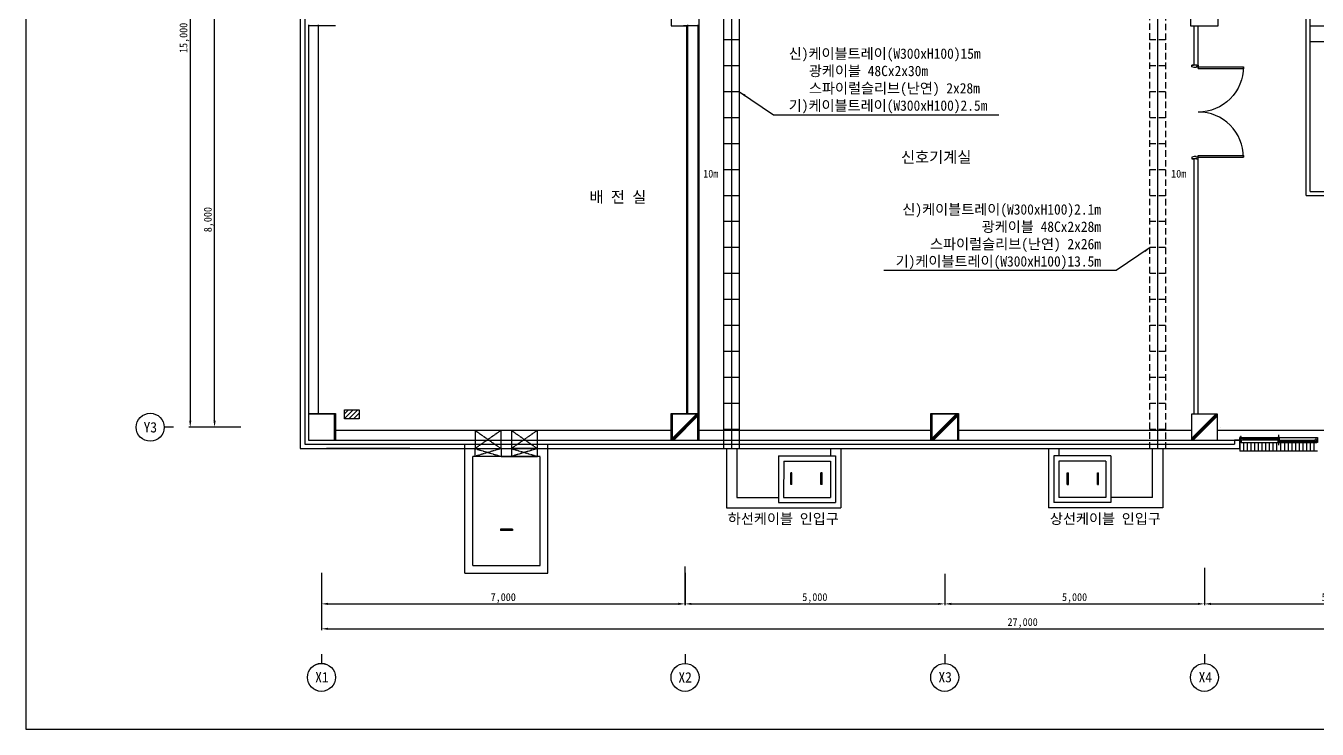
# Model space of a CAD drawing. Header units: millimetres. Extents: x 89299 to 129099, y -68303 to -37058.
# Drawn here: x 89299 to 114162, y -68303 to -54757 of the extents above; entities that cross this region are included whole.
import ezdxf
from ezdxf.enums import TextEntityAlignment as Align

# ---------------------------------------------------------------- set-up
doc = ezdxf.new("R2010")
doc.units = ezdxf.units.MM
doc.linetypes.add('HIDDEN', pattern=[0.375, 0.25, -0.125])
doc.linetypes.add('HIDDEN2', pattern=[0.1875, 0.125, -0.0625])
for name, color, linetype in [('TT-CABL', 4, 'Continuous'), ('TT-TRAY', 4, 'Continuous'), ('TZ-BASE', 253, 'Continuous'), ('TZ-DIMS', 1, 'Continuous'), ('TZ-LEAL', 1, 'Continuous'), ('TZ-LEAT', 3, 'Continuous'), ('TZ-TEX2', 3, 'Continuous')]:
    doc.layers.add(name, color=color, linetype=linetype)
doc.layers.add('TX-PAPR', color=2, linetype='Continuous', plot=False)
doc.styles.get("Standard").update_dxf_attribs({"font": 'GulimChe.ttf'})
doc.linetypes.add('BATTINB', pattern='A,0,-0.0025,[134,GulimChe.ttf,S=0.0025,R=0,X=-0.0025,Y=0.01],-0.005,[134,GulimChe.ttf,S=0.0025,R=180,X=0.0025,Y=0.01],-0.0025', length=0.01)
doc.dimstyles.new('D50', dxfattribs={"dimscale": 50, "dimtxt": 3, "dimasz": 2.5, "dimexe": 0.5, "dimexo": 0.5, "dimgap": 0.5, "dimtad": 1, "dimdec": 0, "dimzin": 1, "dimdsep": 46, "dimlunit": 6, "dimtxsty": 'Standard', "dimcen": 1, "dimclrd": 1, "dimclre": 1, "dimclrt": 3, "dimadec": 0, "dimazin": 0, "dimtfac": 1, "dimtdec": 0, "dimtix": 1, "dimtmove": 2, "dimatfit": 3, "dimfxl": 0, "dimtvp": 2, "dimlwd": -1, "dimlwe": -1, "dimarcsym": 0})

# ---------------------------------------------------------------- blocks, each defined once
blk = doc.blocks.new('*D11')
at = {"layer": 'DEFPOINTS', "color": 0, "ltscale": 0.1}
for p in [(111990, -65172), (116990, -65172), (116990, -65890)]:
    blk.add_point(p, dxfattribs=at)
at = {"layer": 'TZ-DIMS', "color": 1, "ltscale": 0.1}
for p, q in [((111990, -65197), (111990, -65915)), ((116990, -65197), (116990, -65915)), ((112115, -65890), (116865, -65890))]:
    blk.add_line(p, q, dxfattribs=at)
for points in [[(112115, -65869), (112115, -65911), (111990, -65890)], [(116865, -65869), (116865, -65911), (116990, -65890)]]:
    blk.add_solid(points, dxfattribs=at)
at = {"layer": 'TZ-DIMS', "color": 3, "ltscale": 0.1, "insert": (114490, -65779), "char_height": 150, "attachment_point": 5}
blk.add_mtext('5,000', dxfattribs=at)
blk = doc.blocks.new('*D12')
at = {"layer": 'DEFPOINTS', "color": 0, "ltscale": 0.1}
for p in [(101990, -65143), (106990, -65284), (106990, -65890)]:
    blk.add_point(p, dxfattribs=at)
at = {"layer": 'TZ-DIMS', "color": 1, "ltscale": 0.1}
for p, q in [((101990, -65168), (101990, -65915)), ((106990, -65309), (106990, -65915)), ((102115, -65890), (106865, -65890))]:
    blk.add_line(p, q, dxfattribs=at)
for points in [[(102115, -65869), (102115, -65911), (101990, -65890)], [(106865, -65869), (106865, -65911), (106990, -65890)]]:
    blk.add_solid(points, dxfattribs=at)
at = {"layer": 'TZ-DIMS', "color": 3, "ltscale": 0.1, "insert": (104490, -65779), "char_height": 150, "attachment_point": 5}
blk.add_mtext('5,000', dxfattribs=at)
blk = doc.blocks.new('*D13')
at = {"layer": 'DEFPOINTS', "color": 0, "ltscale": 0.1}
for p in [(106990, -65284), (111990, -65172), (111990, -65890)]:
    blk.add_point(p, dxfattribs=at)
at = {"layer": 'TZ-DIMS', "color": 1, "ltscale": 0.1}
for p, q in [((106990, -65309), (106990, -65915)), ((111990, -65197), (111990, -65915)), ((107115, -65890), (111865, -65890))]:
    blk.add_line(p, q, dxfattribs=at)
for points in [[(107115, -65869), (107115, -65911), (106990, -65890)], [(111865, -65869), (111865, -65911), (111990, -65890)]]:
    blk.add_solid(points, dxfattribs=at)
at = {"layer": 'TZ-DIMS', "color": 3, "ltscale": 0.1, "insert": (109490, -65779), "char_height": 150, "attachment_point": 5}
blk.add_mtext('5,000', dxfattribs=at)
blk = doc.blocks.new('*D14')
at = {"layer": 'DEFPOINTS', "color": 0, "ltscale": 0.1}
for p in [(111991, -65264), (116991, -65264), (116991, -65890)]:
    blk.add_point(p, dxfattribs=at)
at = {"layer": 'TZ-DIMS', "color": 1, "ltscale": 0.1}
for p, q in [((111991, -65289), (111991, -65915)), ((116991, -65289), (116991, -65915)), ((112116, -65890), (116866, -65890))]:
    blk.add_line(p, q, dxfattribs=at)
for points in [[(112116, -65869), (112116, -65911), (111991, -65890)], [(116866, -65869), (116866, -65911), (116991, -65890)]]:
    blk.add_solid(points, dxfattribs=at)
at = {"layer": 'TZ-DIMS', "color": 3, "ltscale": 0.1, "insert": (114491, -65779), "char_height": 150, "attachment_point": 5}
blk.add_mtext('5,000', dxfattribs=at)
blk = doc.blocks.new('*D16')
at = {"layer": 'DEFPOINTS', "color": 0, "ltscale": 0.1}
for p in [(94991, -65264), (121991, -65264), (121991, -66370)]:
    blk.add_point(p, dxfattribs=at)
at = {"layer": 'TZ-DIMS', "color": 1, "ltscale": 0.1}
for p, q in [((94991, -65289), (94991, -66395)), ((121991, -65289), (121991, -66395)), ((95116, -66370), (121866, -66370))]:
    blk.add_line(p, q, dxfattribs=at)
for points in [[(95116, -66349), (95116, -66391), (94991, -66370)], [(121866, -66349), (121866, -66391), (121991, -66370)]]:
    blk.add_solid(points, dxfattribs=at)
at = {"layer": 'TZ-DIMS', "color": 3, "ltscale": 0.1, "insert": (108491, -66259), "char_height": 150, "attachment_point": 5}
blk.add_mtext('27,000', dxfattribs=at)
blk = doc.blocks.new('*D24')
at = {"layer": 'DEFPOINTS', "color": 0, "ltscale": 0.1}
for p in [(94991, -65264), (101991, -65264), (101991, -65890)]:
    blk.add_point(p, dxfattribs=at)
at = {"layer": 'TZ-DIMS', "color": 1, "ltscale": 0.1}
for p, q in [((94991, -65289), (94991, -65915)), ((101991, -65289), (101991, -65915)), ((95116, -65890), (101866, -65890))]:
    blk.add_line(p, q, dxfattribs=at)
for points in [[(95116, -65869), (95116, -65911), (94991, -65890)], [(101866, -65869), (101866, -65911), (101991, -65890)]]:
    blk.add_solid(points, dxfattribs=at)
at = {"layer": 'TZ-DIMS', "color": 3, "ltscale": 0.1, "insert": (98491, -65779), "char_height": 150, "attachment_point": 5}
blk.add_mtext('7,000', dxfattribs=at)
blk = doc.blocks.new('*D3')
at = {"layer": 'DEFPOINTS', "color": 0, "ltscale": 0.1}
for p in [(92932, -54489), (93466, -54489), (93466, -62489)]:
    blk.add_point(p, dxfattribs=at)
at = {"layer": 'TZ-DIMS', "color": 1, "ltscale": 0.1}
for p, q in [((93441, -54489), (92907, -54489)), ((92932, -62364), (92932, -54614)), ((93441, -62489), (92907, -62489))]:
    blk.add_line(p, q, dxfattribs=at)
for points in [[(92912, -54614), (92953, -54614), (92932, -54489)], [(92912, -62364), (92953, -62364), (92932, -62489)]]:
    blk.add_solid(points, dxfattribs=at)
at = {"layer": 'TZ-DIMS', "color": 3, "ltscale": 0.1, "insert": (92821, -58489), "char_height": 150, "attachment_point": 5, "rotation": 90}
blk.add_mtext('8,000', dxfattribs=at)
blk = doc.blocks.new('*D5')
at = {"layer": 'DEFPOINTS', "color": 0, "ltscale": 0.1}
for p in [(93266, -47489), (92464, -62489), (93266, -62489)]:
    blk.add_point(p, dxfattribs=at)
at = {"layer": 'TZ-DIMS', "color": 1, "ltscale": 0.1}
for p, q in [((93241, -47489), (92439, -47489)), ((92464, -47614), (92464, -62364)), ((93241, -62489), (92439, -62489))]:
    blk.add_line(p, q, dxfattribs=at)
for points in [[(92444, -47614), (92485, -47614), (92464, -47489)], [(92444, -62364), (92485, -62364), (92464, -62489)]]:
    blk.add_solid(points, dxfattribs=at)
at = {"layer": 'TZ-DIMS', "color": 3, "ltscale": 0.1, "insert": (92353, -54989), "char_height": 150, "attachment_point": 5, "rotation": 90}
blk.add_mtext('15,000', dxfattribs=at)
blk = doc.blocks.new('*D6')
at = {"layer": 'DEFPOINTS', "color": 0, "ltscale": 0.1}
for p in [(94991, -65264), (101990, -65264), (101990, -65890)]:
    blk.add_point(p, dxfattribs=at)
at = {"layer": 'TZ-DIMS', "color": 1, "ltscale": 0.1}
for p, q in [((94991, -65289), (94991, -65915)), ((101990, -65289), (101990, -65915)), ((95116, -65890), (101865, -65890))]:
    blk.add_line(p, q, dxfattribs=at)
for points in [[(95116, -65869), (95116, -65911), (94991, -65890)], [(101865, -65869), (101865, -65911), (101990, -65890)]]:
    blk.add_solid(points, dxfattribs=at)
at = {"layer": 'TZ-DIMS', "color": 3, "ltscale": 0.1, "insert": (98490, -65779), "char_height": 150, "attachment_point": 5}
blk.add_mtext('7,000', dxfattribs=at)

msp = doc.modelspace()

# ---------------------------------------------------------------- hatches: boundary and pattern name
at = {"layer": 'TZ-BASE', "ltscale": 0.1}
h = msp.add_hatch(dxfattribs=at)
h.set_pattern_fill('ANSI31', color=256, scale=20, angle=270, style=0)
h.set_pattern_definition([(225, (85131.814, -36611.434), (-44.90128, 44.90128), [])])
h.paths.add_polyline_path([(95714.8, -62154.3), (95714.8, -62323.6), (95434.1, -62323.6), (95434.1, -62154.3)])
at = {"layer": 'TZ-BASE', "linetype": 'BATTINB'}
h = msp.add_hatch(dxfattribs=at)
h.set_pattern_fill('_U', color=256, scale=2, angle=225, style=0, double=1, pattern_type=0)
h.set_pattern_definition([(45, (-715383.158, 922911.1484), (-1.4142135624, 1.4142135624), []), (135, (-715383.158, 922911.1484), (-1.4142135624, -1.4142135624), [])])
edge = h.paths.add_edge_path()
edge.add_line((112683.6, -62683.6), (112699.5, -62683.6))
edge.add_arc((112709.8, -62675.4), 13.2, 181.63491, 218.57879, ccw=False)
edge.add_arc((112709.2, -62675.5), 12.6, 140.53213, 181.48929, ccw=False)
edge.add_line((112699.5, -62667.5), (112683.6, -62667.5))
edge.add_line((112683.6, -62667.5), (112683.6, -62683.6))

# ---------------------------------------------------------------- linework, layer by layer
at = {"layer": 'TT-CABL'}
msp.add_lwpolyline([(102890, -62898.6), (102890, -50378.6), (111090.6, -50378.6), (111090.6, -62898.6)], dxfattribs=at)
at = {"layer": 'TT-TRAY'}
for points in [[(102740, -62898.6), (102740, -50228.6), (104922.6, -50228.6)], [(103040, -62898.6), (103040, -50528.6), (104922.6, -50528.6)], [(103040, -55028.6), (102740, -55028.6)], [(103040, -55528.6), (102740, -55528.6)], [(103040, -56028.6), (102740, -56028.6)], [(103040, -56528.6), (102740, -56528.6)], [(103040, -57028.6), (102740, -57028.6)], [(103040, -57528.6), (102740, -57528.6)], [(103040, -58028.6), (102740, -58028.6)], [(103040, -58528.6), (102740, -58528.6)], [(103040, -59028.6), (102740, -59028.6)], [(103040, -59528.6), (102740, -59528.6)], [(103040, -60028.6), (102740, -60028.6)], [(103040, -60528.6), (102740, -60528.6)], [(103040, -61028.6), (102740, -61028.6)], [(103040, -61528.6), (102740, -61528.6)], [(103040, -62028.6), (102740, -62028.6)], [(103040, -62528.6), (102740, -62528.6)]]:
    msp.add_lwpolyline(points, dxfattribs=at)
at = {"layer": 'TT-TRAY', "linetype": 'HIDDEN2', "ltscale": 1000}
for points in [[(110940.6, -62898.6), (110940.6, -53028.6)], [(111240.6, -53028.6), (111240.6, -62898.6)], [(111240.6, -55028.6), (110940.6, -55028.6)], [(111240.6, -55528.6), (110940.6, -55528.6)], [(111240.6, -56028.6), (110940.6, -56028.6)], [(111240.6, -56528.6), (110940.6, -56528.6)], [(111240.6, -57028.6), (110940.6, -57028.6)], [(111240.6, -57528.6), (110940.6, -57528.6)], [(111240.6, -58028.6), (110940.6, -58028.6)], [(111240.6, -58528.6), (110940.6, -58528.6)], [(111240.6, -59028.6), (110940.6, -59028.6)], [(111240.6, -59528.6), (110940.6, -59528.6)], [(111240.6, -60028.6), (110940.6, -60028.6)], [(111240.6, -60528.6), (110940.6, -60528.6)], [(111240.6, -61028.6), (110940.6, -61028.6)], [(111240.6, -61528.6), (110940.6, -61528.6)], [(111240.6, -62028.6), (110940.6, -62028.6)], [(111240.6, -62528.6), (110940.6, -62528.6)]]:
    msp.add_lwpolyline(points, dxfattribs=at)
at = {"layer": 'TX-PAPR'}
msp.add_lwpolyline([(89298.8, -68303.4), (129098.8, -68303.4), (129098.8, -42503.4), (89298.8, -42503.4)], close=True, dxfattribs=at)
at = {"layer": 'TZ-BASE'}
for p, q in [((94582.3, -47078.6), (94582.3, -62898.6)), ((94672.3, -47168.6), (94672.3, -62814.6)), ((94740, -54738.9), (94740, -62238.9)), ((102040.3, -54738.9), (102040.6, -62238.6)), ((102240.3, -54738.9), (102240.3, -62238.6)), ((94582, -55639), (94582, -62898.9)), ((94672, -55739), (94672, -62808.9)), ((94931, -55771.9), (94930.7, -55771.9)), ((112298.6, -62494.8), (112298.6, -62495.1)), ((113420.6, -62833.6), (113420.6, -62633.6)), ((94582.8, -62898.6), (112670.6, -62898.6)), ((94672.3, -62814.6), (112570.6, -62814.6)), ((95240.3, -62738.6), (112670.6, -62738.6)), ((112570.6, -62738.6), (112570.6, -62814.6)), ((112670.6, -62738.6), (112670.6, -62898.6)), ((112670.6, -62848.6), (112670.6, -62948.6)), ((112687.9, -62683.6), (114140.6, -62683.6)), ((112691.2, -62688.4), (112691.2, -62728.4)), ((112691.2, -62688.4), (112729.2, -62688.4)), ((112691.2, -62728.4), (112729.2, -62728.4)), ((112700.5, -62783.6), (114153.1, -62783.6)), ((112729.2, -62703.7), (112723.7, -62705.5)), ((112723.7, -62712), (112723.7, -62705.5)), ((112729.2, -62713.7), (112723.7, -62712)), ((113406.5, -62706.7), (112725.7, -62706.7)), ((112725.7, -62710.7), (112725.7, -62706.7)), ((113406.5, -62710.7), (112725.7, -62710.7)), ((112729.2, -62688.4), (113403, -62688.4)), ((112729.2, -62688.4), (112729.2, -62703.7)), ((112729.2, -62702.9), (112732, -62704.3)), ((112729.2, -62714.5), (112732, -62713.2)), ((112729.2, -62713.7), (112729.2, -62728.4)), ((112729.2, -62728.4), (113403, -62728.4)), ((112732, -62704.3), (112732.5, -62705.3)), ((112732, -62713.2), (112732.5, -62712.2)), ((112732.5, -62705.3), (112733, -62706.7)), ((112732.5, -62712.2), (112733, -62710.7)), ((112745.6, -62783.6), (112745.6, -62948.6)), ((112815.6, -62783.6), (112815.6, -62948.6)), ((112885.6, -62783.6), (112885.6, -62948.6)), ((112955.6, -62783.6), (112955.6, -62948.6)), ((113025.6, -62783.6), (113025.6, -62948.6)), ((113095.6, -62783.6), (113095.6, -62948.6)), ((113165.6, -62783.6), (113165.6, -62948.6)), ((113235.6, -62783.6), (113235.6, -62948.6)), ((113305.6, -62783.6), (113305.6, -62948.6)), ((113375.6, -62783.6), (113375.6, -62948.6)), ((113399.8, -62705.3), (113399.2, -62706.7)), ((113399.8, -62712.2), (113399.2, -62710.7)), ((113400.3, -62704.3), (113399.8, -62705.3)), ((113400.3, -62713.2), (113399.8, -62712.2)), ((113403, -62702.9), (113400.3, -62704.3)), ((113403, -62714.5), (113400.3, -62713.2)), ((113403, -62703.7), (113403, -62688.4)), ((113438, -62688.4), (113403, -62688.4)), ((113403, -62703.7), (113408.6, -62705.5)), ((113403, -62713.7), (113408.6, -62712)), ((113403, -62728.4), (113403, -62713.7)), ((113438, -62728.4), (113403, -62728.4)), ((113403, -62738.9), (113403, -62778.9)), ((113403, -62738.9), (113438, -62738.9)), ((113403, -62778.9), (113438, -62778.9)), ((113406.5, -62710.7), (113406.5, -62706.7)), ((113408.6, -62712), (113408.6, -62705.5)), ((113438, -62753.5), (113432.5, -62755.3)), ((113432.5, -62755.3), (113432.5, -62761.7)), ((113438, -62763.5), (113432.5, -62761.7)), ((113434.6, -62756.5), (113434.6, -62760.5)), ((113434.6, -62756.5), (114115.4, -62756.5)), ((113434.6, -62760.5), (114115.4, -62760.5)), ((113438, -62728.4), (113438, -62688.4)), ((113438, -62738.9), (113438, -62753.5)), ((113438, -62738.9), (114111.9, -62738.9)), ((113438, -62752.7), (113440.8, -62754.1)), ((113438, -62764.3), (113440.8, -62762.9)), ((113438, -62763.5), (113438, -62778.9)), ((113438, -62778.9), (114111.9, -62778.9)), ((113440.8, -62754.1), (113441.3, -62755.1)), ((113440.8, -62762.9), (113441.3, -62761.9)), ((113441.3, -62755.1), (113441.9, -62756.5)), ((113441.3, -62761.9), (113441.9, -62760.5)), ((113455.6, -62783.6), (113455.6, -62948.6)), ((113535.6, -62783.6), (113535.6, -62948.6)), ((113605.6, -62783.6), (113605.6, -62948.6)), ((113675.6, -62783.6), (113675.6, -62948.6)), ((113745.6, -62783.6), (113745.6, -62948.6)), ((113815.6, -62783.6), (113815.6, -62948.6)), ((113885.6, -62783.6), (113885.6, -62948.6)), ((113955.6, -62783.6), (113955.6, -62948.6)), ((114025.6, -62783.6), (114025.6, -62948.6)), ((114095.6, -62783.6), (114095.6, -62948.6)), ((114108.6, -62755.1), (114108.1, -62756.5)), ((114108.6, -62761.9), (114108.1, -62760.5)), ((114109.1, -62754.1), (114108.6, -62755.1)), ((114109.1, -62762.9), (114108.6, -62761.9)), ((114111.9, -62752.7), (114109.1, -62754.1)), ((114111.9, -62764.3), (114109.1, -62762.9)), ((114149.9, -62738.9), (114111.9, -62738.9)), ((114111.9, -62753.5), (114111.9, -62738.9)), ((114111.9, -62753.5), (114117.4, -62755.3)), ((114111.9, -62763.5), (114117.4, -62761.7)), ((114111.9, -62778.9), (114111.9, -62763.5)), ((114149.9, -62778.9), (114111.9, -62778.9)), ((114115.4, -62756.5), (114115.4, -62760.5)), ((114117.4, -62755.3), (114117.4, -62761.7)), ((114149.9, -62778.9), (114149.9, -62738.9)), ((114170.6, -62948.6), (112670.6, -62948.6)), ((98666.2, -64453.4), (98435.9, -64453.4)), ((98666.2, -64453.4), (98435.9, -64453.4)), ((98435.9, -64453.4), (98435.9, -64476.2)), ((98435.9, -64453.4), (98435.9, -64476.2)), ((98666.2, -64476.2), (98435.9, -64476.2)), ((98666.2, -64476.2), (98435.9, -64476.2)), ((98666.2, -64453.4), (98666.2, -64476.2)), ((98666.2, -64453.4), (98666.2, -64476.2))]:
    msp.add_line(p, q, dxfattribs=at)
at = {"layer": 'TZ-BASE', "ltscale": 0.1}
for p, q in [((113952.6, -58026.6), (113952.6, -54038.6)), ((114028.6, -57950.6), (114028.6, -54038.6)), ((111795.3, -55516.5), (111795.3, -54756.6)), ((111871.3, -55581.5), (111871.3, -54756.6)), ((114028.6, -54756.6), (121490.6, -54756.6)), ((114028.6, -55056.6), (114528.6, -55056.6)), ((111846.3, -55516.5), (111751.3, -55516.5)), ((111795.3, -55561.5), (111795.3, -55546.5)), ((111846.3, -57316.5), (111751.3, -57316.5)), ((111795.3, -62238.6), (111795.3, -57316.5)), ((111871.3, -62238.6), (111871.3, -57286.5)), ((113952.6, -58026.6), (122050.4, -58026.6)), ((114028.6, -57950.6), (122050.4, -57950.6)), ((106740.6, -62738.6), (106740.6, -62548.6)), ((96690, -62898.9), (95090, -62898.9)), ((97748.4, -65298.9), (97748.4, -62808.9)), ((99351, -65298.9), (99351, -62808.9)), ((112670.6, -62738.6), (112570.6, -62738.6)), ((112570.6, -62738.6), (112570.6, -62814.6)), ((112670.6, -62898.6), (112670.6, -62738.6)), ((97750.8, -65298.9), (99351, -65298.9))]:
    msp.add_line(p, q, dxfattribs=at)
at = {"layer": 'TZ-BASE', "linetype": 'BATTINB'}
for p, q in [((102258.3, -54220.9), (102258.3, -54756.9)), ((102258.3, -54220.9), (102258.3, -54756.9)), ((95258, -54756.9), (94740, -54756.9)), ((94929.6, -54738.6), (94929.6, -62220.6)), ((101722.6, -54756.9), (102022.6, -54756.9)), ((102258.3, -54756.9), (101958.6, -54756.9)), ((102022.6, -62220.6), (102022.6, -54756.9)), ((102258.6, -54756.9), (102258.6, -62493.6)), ((94740, -62220.6), (95260.3, -62220.6)), ((95258.3, -62220.6), (95258.3, -62738.6)), ((101722.3, -62738.6), (101722.3, -62220.6)), ((101722.3, -62220.6), (102258.3, -62220.6)), ((102240.3, -62238.6), (101740.3, -62738.6)), ((102208.5, -62238.6), (101740.3, -62706.8)), ((102240.3, -62270.4), (101772.1, -62738.6)), ((102258.3, -62220.6), (102258.3, -62738.6)), ((106722.6, -62738.6), (106722.6, -62220.6)), ((106722.6, -62220.6), (107258.6, -62220.6)), ((107240.6, -62238.6), (106740.6, -62738.6)), ((107208.8, -62238.6), (106740.6, -62706.8)), ((107240.6, -62270.4), (106772.4, -62738.6)), ((107258.6, -62220.6), (107258.6, -62738.6)), ((112240.6, -62238.6), (111740.6, -62738.6)), ((112208.8, -62238.6), (111740.6, -62706.8)), ((112240.6, -62270.4), (111772.4, -62738.6)), ((101740.3, -62548.6), (95258.3, -62548.6)), ((106740.6, -62548.6), (102240.3, -62548.6)), ((111740.6, -62548.6), (107240.6, -62548.6)), ((115017.9, -62548.6), (112240.6, -62548.6)), ((102790, -62898.9), (102790, -64038.9)), ((102990, -62898.9), (102990, -63838.9)), ((104790, -62898.9), (104790, -63038.9)), ((104990, -62898.9), (104990, -64038.9)), ((108990.6, -62898.6), (108990.6, -64038.6)), ((109190.6, -62898.6), (109190.6, -63038.6)), ((110990.6, -63838.6), (110990.6, -62898.6)), ((111190.6, -62898.6), (111190.6, -64038.6)), ((98448.3, -63048.9), (98648.3, -63048.9)), ((103790, -63038.9), (103790, -63938.9)), ((103790, -63038.9), (104890, -63038.9)), ((103890, -63138.5), (103889.7, -63838.9)), ((103890, -63138.5), (104790, -63138.5)), ((104790, -63138.5), (104789.7, -63838.9)), ((104890, -63038.9), (104890, -63938.9)), ((110190.6, -63038.6), (109090.6, -63038.6)), ((109090.6, -63038.6), (109090.6, -63938.6)), ((110090.6, -63138.3), (109190.6, -63138.3)), ((109190.6, -63138.3), (109190.6, -63838.6)), ((110090.6, -63138.3), (110090.6, -63838.6)), ((110190.6, -63038.6), (110190.6, -63938.6)), ((104026.4, -63593.1), (104026.4, -63365.8)), ((104049.1, -63365.8), (104026.4, -63365.8)), ((104049.1, -63593.1), (104049.1, -63365.8)), ((104608.2, -63593.1), (104608.2, -63365.8)), ((104630.9, -63365.8), (104608.2, -63365.8)), ((104630.9, -63593.1), (104630.9, -63365.8)), ((109349.7, -63592.8), (109349.7, -63365.5)), ((109349.7, -63365.5), (109372.4, -63365.5)), ((109372.4, -63592.8), (109372.4, -63365.5)), ((109931.5, -63592.8), (109931.5, -63365.5)), ((109931.5, -63365.5), (109954.2, -63365.5)), ((109954.2, -63592.8), (109954.2, -63365.5)), ((104049.1, -63593.1), (104026.4, -63593.1)), ((104630.9, -63593.1), (104608.2, -63593.1)), ((109349.7, -63592.8), (109372.4, -63592.8)), ((109931.5, -63592.8), (109954.2, -63592.8)), ((102990, -63838.9), (103790, -63838.9)), ((103889.7, -63838.9), (104789.7, -63838.9)), ((110090.6, -63838.6), (109190.6, -63838.6)), ((110990.6, -63838.6), (110190.6, -63838.6)), ((102790, -64038.9), (104990, -64038.9)), ((103790, -63938.9), (104890, -63938.9)), ((111190.6, -64038.6), (108990.6, -64038.6)), ((110190.6, -63938.6), (109090.6, -63938.6))]:
    msp.add_line(p, q, dxfattribs=at)
at = {"layer": 'TZ-BASE', "linetype": 'HIDDEN', "ltscale": 8}
for p, q in [((98448.3, -62548.6), (97948.3, -62898.9)), ((97948.3, -62548.6), (98448.3, -62898.9)), ((99148.3, -62548.6), (98648.3, -62898.9)), ((98648.3, -62548.6), (99148.3, -62898.9)), ((97948.3, -62898.9), (98448.3, -63048.9)), ((98448.3, -62898.9), (97948.3, -63048.9)), ((99148.3, -62898.9), (98648.3, -63048.9)), ((98648.3, -62898.9), (99148.3, -63048.9))]:
    msp.add_line(p, q, dxfattribs=at)
at = {"layer": 'TZ-BASE', "linetype": 'BATTINB'}
msp.add_lwpolyline([(101722.3, -47446.6), (101722.3, -47756.6), (102022.6, -47756.6), (102022.6, -54220.9), (101722.6, -54220.9), (101722.6, -54756.9)], dxfattribs=at)
msp.add_lwpolyline([(111722.6, -54220.6), (111722.6, -54756.6), (112258.6, -54756.6), (112258.6, -54220.6)], close=True, dxfattribs=at)
at = {"layer": 'TZ-BASE', "ltscale": 0.1}
for points in [[(111841.3, -55516.5), (111871.3, -55516.5), (111871.3, -55546.5), (111831.3, -55546.5), (111831.3, -55561.5), (111791.3, -55561.5), (111751.3, -55546.5), (111751.3, -55516.5), (111781.3, -55516.5)], [(111871.3, -55546.5), (111871.3, -55581.5), (112741.3, -55581.5), (112741.3, -55546.5)], [(111841.3, -57316.5), (111871.3, -57316.5), (111871.3, -57286.5), (111831.3, -57286.5), (111831.3, -57271.5), (111791.3, -57271.5), (111751.3, -57286.5), (111751.3, -57316.5), (111781.3, -57316.5)], [(111871.3, -57286.5), (111871.3, -57251.5), (112741.3, -57251.5), (112741.3, -57286.5)]]:
    msp.add_lwpolyline(points, dxfattribs=at)
for points in [[(111871.3, -55546.5), (112741.3, -55546.5, -0.4142136), (111871.3, -56416.5, -0.4142136)], [(111871.3, -57286.5), (112741.3, -57286.5, 0.4142136), (111871.3, -56416.5, 0.4142136)]]:
    msp.add_lwpolyline(points, format="xyb", dxfattribs=at)
msp.add_lwpolyline([(95714.8, -62323.6), (95434.1, -62323.6), (95434.1, -62154.3), (95714.8, -62154.3)], close=True, dxfattribs=at)
at = {"layer": 'TZ-BASE'}
for points in [[(94740.3, -62738.6), (95240.3, -62738.6), (95240.3, -62238.6), (94740.3, -62238.6)], [(101740.3, -62738.6), (102240.3, -62738.6), (102240.3, -62238.6), (101740.3, -62238.6)], [(106740.6, -62738.6), (107240.6, -62738.6), (107240.6, -62238.6), (106740.6, -62238.6)], [(111740.6, -62738.6), (112240.6, -62738.6), (112240.6, -62238.6), (111740.6, -62238.6)], [(112670.6, -62683.6), (112688, -62683.6), (112688, -62732.6), (112700.6, -62732.6), (112700.6, -62734.7), (112700.6, -62783.6), (112670.6, -62783.6)], [(114170.6, -62783.6), (114153.1, -62783.6), (114153.1, -62734.6), (114140.6, -62734.6), (114140.6, -62732.5), (114140.6, -62683.6), (114170.6, -62683.6)]]:
    msp.add_lwpolyline(points, close=True, dxfattribs=at)
at = {"layer": 'TZ-BASE', "linetype": 'HIDDEN', "ltscale": 5}
for points in [[(97948.3, -62898.9), (98448.3, -62898.9), (98448.3, -62548.6), (97948.3, -62548.6)], [(98648.3, -62898.9), (99148.3, -62898.9), (99148.3, -62548.6), (98648.3, -62548.6)], [(98448.3, -63048.9), (97948.3, -63048.9), (97948.3, -62898.9), (98448.3, -62898.9)], [(98648.3, -63048.9), (99148.3, -63048.9), (99148.3, -62898.9), (98648.3, -62898.9)]]:
    msp.add_lwpolyline(points, close=True, dxfattribs=at)
at = {"layer": 'TZ-BASE', "linetype": 'BATTINB'}
msp.add_lwpolyline([(112683.6, -62683.6), (112699.5, -62683.6, -0.162609), (112696.6, -62675.8, -0.1806365), (112699.5, -62667.5), (112683.6, -62667.5)], format="xyb", close=True, dxfattribs=at)
at = {"layer": 'TZ-BASE', "linetype": 'HIDDEN', "ltscale": 5}
msp.add_lwpolyline([(99201, -65148.9), (99201.3, -63048.9), (97901, -63048.9), (97900.8, -65148.9), (99201, -65148.9)], dxfattribs=at)
at = {"layer": 'TZ-LEAL'}
for p, q in [((92142.8, -62488.6), (91963, -62488.6)), ((94990.3, -66856.5), (94990.3, -67036.3)), ((94990.8, -66856.3), (94990.8, -67036)), ((94990.8, -66856.3), (94990.8, -67036)), ((101990.6, -66856.5), (101990.6, -67036.3)), ((106990.6, -66856.5), (106990.6, -67036.3)), ((111990.6, -66856.5), (111990.6, -67036.3))]:
    msp.add_line(p, q, dxfattribs=at)
for centre in [(91693.4, -62488.6), (94990.3, -67305.9), (94990.8, -67305.6), (94990.8, -67305.6), (101990.6, -67305.9), (106990.6, -67305.9), (111990.6, -67305.9)]:
    msp.add_circle(centre, 269.6, dxfattribs=at)

# ---------------------------------------------------------------- texts
at = {"layer": 'TZ-BASE', "linetype": 'BATTINB', "ltscale": 0.1}
for s, p in [('신호기계실', (106827.3, -57285.4)), ('배 전 실', (100698.7, -58053.7))]:
    msp.add_text(s, height=216, dxfattribs=at).set_placement(p, align=Align.MIDDLE_CENTER)
at = {"layer": 'TZ-LEAT', "ltscale": 0.1}
msp.add_text('Y3', height=200, dxfattribs=at).set_placement((91695.7, -62488.5), align=Align.MIDDLE_CENTER)
at = {"layer": 'TZ-LEAT', "linetype": 'BATTINB', "ltscale": 0.1}
for s, p in [('X1', (94999.7, -67302.4)), ('X2', (101992.7, -67305.4)), ('X3', (106999.7, -67301.4)), ('X4', (112008.7, -67302.4))]:
    msp.add_text(s, height=200, dxfattribs=at).set_placement(p, align=Align.MIDDLE_CENTER)
at = {"layer": 'TZ-LEAT', "char_height": 200}
for s, insert, attachment_point in [('{\\C6;신)케이블트레이(W300xH100)15m\\P   광케이블 48Cx2x30m\\P\\pt400;   스파이럴슬리브(난연) 2x28m\\P\\C3;기)케이블트레이(W300xH100)2.5m}', (103987.3, -56445.8), 7), ('{\\C6;신)케이블트레이(W300xH100)2.1m\\P   광케이블 48Cx2x28m\\P\\pt400;   스파이럴슬리브(난연) 2x26m\\P\\C3;기)케이블트레이(W300xH100)13.5m}', (109999.8, -59445.8), 9)]:
    msp.add_mtext(s, dxfattribs=dict(at, insert=insert, attachment_point=attachment_point))
at = {"layer": 'TZ-TEX2'}
for p in [(102486.5, -57604.2), (111496.1, -57604.2)]:
    msp.add_text('10m', height=150, dxfattribs=at).set_placement(p, align=Align.MIDDLE_CENTER)
for s, p in [('하선케이블 인입구', (103883.5, -64247.8)), ('상선케이블 인입구', (110084.1, -64247.5))]:
    msp.add_text(s, height=200, dxfattribs=at).set_placement(p, align=Align.MIDDLE)

# ---------------------------------------------------------------- dimensions: what is measured, and where the dimension line sits
at = {"layer": 'TZ-DIMS', "ltscale": 0.1}
for base, p1, p2, picture, middle in [((92464.4, -62488.6), (93265.6, -47488.6), (93265.6, -62488.6), '*D5', (92353.3, -54988.6)), ((92932.5, -54488.6), (93465.8, -62488.6), (93465.8, -54488.6), '*D3', (92821.4, -58488.6))]:
    dim = msp.add_linear_dim(base=base, p1=p1, p2=p2, angle=90, dimstyle='D50', dxfattribs=at)
    dim.commit()
    dim.dimension.update_dxf_attribs({"geometry": picture, "text_midpoint": middle})
for base, p1, p2, picture, middle in [((101990.3, -65889.7), (94990.6, -65263.8), (101990.3, -65264.1), '*D6', (98490.4, -65778.6)), ((121990.6, -66369.7), (94990.6, -65264.1), (121990.6, -65264.1), '*D16', (108490.6, -66258.6)), ((101990.6, -65889.7), (94990.6, -65264.1), (101990.6, -65264.1), '*D24', (98490.6, -65778.6)), ((106990.3, -65889.7), (101990.3, -65143.2), (106990.3, -65283.5), '*D12', (104490.3, -65778.6)), ((111990.3, -65889.7), (106990.3, -65283.5), (111990.3, -65172.1), '*D13', (109490.3, -65778.6)), ((116990.3, -65889.7), (111990.3, -65172.1), (116990.3, -65172.1), '*D11', (114490.3, -65778.6)), ((116990.6, -65889.7), (111990.6, -65264.1), (116990.6, -65264.1), '*D14', (114490.6, -65778.6))]:
    dim = msp.add_linear_dim(base=base, p1=p1, p2=p2, dimstyle='D50', dxfattribs=at)
    dim.commit()
    dim.dimension.update_dxf_attribs({"geometry": picture, "text_midpoint": middle})

# ---------------------------------------------------------------- leaders
at = {"layer": 'TZ-LEAL', "annotation_type": 0, "has_hookline": 1}
for points, hookline_direction, text_width in [([(103040, -56028.6), (103692.7, -56470.8), (103962.3, -56470.8)], 0, 4046.5), ([(110947, -59028.6), (110294.3, -59470.8), (110024.8, -59470.8)], 1, 4182.7)]:
    msp.add_leader(points, dimstyle='D50', dxfattribs=dict(at, hookline_direction=hookline_direction, text_width=text_width))

doc.saveas('drawing.dxf')
